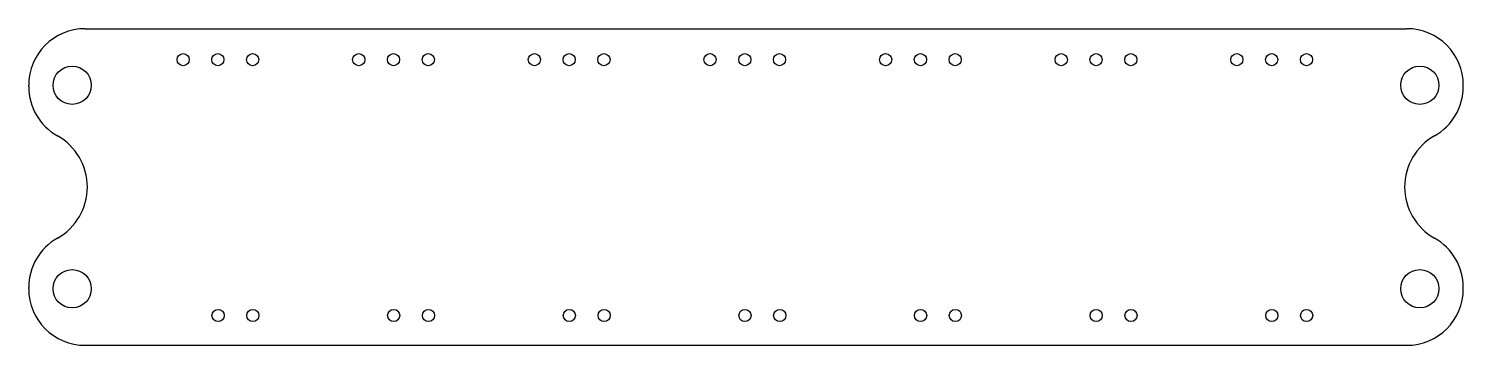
# Model space of a CAD drawing. Header units: millimetres. Extents: x 0 to 82.5, y 0 to 18.2.
import ezdxf

# ---------------------------------------------------------------- set-up
doc = ezdxf.new("R2010")
doc.units = ezdxf.units.MM

msp = doc.modelspace()

# ---------------------------------------------------------------- linework, layer by layer
at = {"color": 7, "linetype": 'Continuous', "lineweight": 25}
for p, q in [((3.25, 18.2), (79.25, 18.2)), ((0, 14.873), (0, 14.95)), ((82.5, 14.873), (82.5, 14.95)), ((0, 3.25), (0, 3.327)), ((82.5, 3.25), (82.5, 3.327)), ((3.25, 0), (79.25, 0))]:
    msp.add_line(p, q, dxfattribs=at)
for centre, radius in [((8.88, 16.42), 0.35), ((10.88, 16.42), 0.35), ((12.88, 16.42), 0.35), ((18.98, 16.42), 0.35), ((20.98, 16.42), 0.35), ((22.98, 16.42), 0.35), ((29.08, 16.42), 0.35), ((31.08, 16.42), 0.35), ((33.08, 16.42), 0.35), ((39.18, 16.42), 0.35), ((41.18, 16.42), 0.35), ((43.18, 16.42), 0.35), ((49.28, 16.42), 0.35), ((51.28, 16.42), 0.35), ((53.28, 16.42), 0.35), ((59.38, 16.42), 0.35), ((61.38, 16.42), 0.35), ((63.38, 16.42), 0.35), ((69.48, 16.42), 0.35), ((71.48, 16.42), 0.35), ((73.48, 16.42), 0.35), ((2.5, 14.95), 1.1), ((80, 14.95), 1.1), ((2.5, 3.25), 1.1), ((80, 3.25), 1.1), ((10.89, 1.71), 0.35), ((12.89, 1.71), 0.35), ((20.99, 1.71), 0.35), ((22.99, 1.71), 0.35), ((31.09, 1.71), 0.35), ((33.09, 1.71), 0.35), ((41.19, 1.71), 0.35), ((43.19, 1.71), 0.35), ((51.29, 1.71), 0.35), ((53.29, 1.71), 0.35), ((61.39, 1.71), 0.35), ((63.39, 1.71), 0.35), ((71.49, 1.71), 0.35), ((73.49, 1.71), 0.35)]:
    msp.add_circle(centre, radius, dxfattribs=at)
for centre, radius, start, end in [((3.25, 14.95), 3.25, 90, 180), ((79.25, 14.95), 3.25, 0, 90), ((3.25, 14.873), 3.25, 180, 240.62221), ((79.25, 14.873), 3.25, 299.37779, 0), ((0, 9.1), 3.375, 299.37779, 60.62221), ((82.5, 9.1), 3.375, 119.37779, 240.62221), ((3.25, 3.327), 3.25, 119.37779, 180), ((79.25, 3.327), 3.25, 0, 60.62221), ((3.25, 3.25), 3.25, 180, 270), ((79.25, 3.25), 3.25, 270, 0)]:
    msp.add_arc(centre, radius, start, end, dxfattribs=at)

doc.saveas('drawing.dxf')
